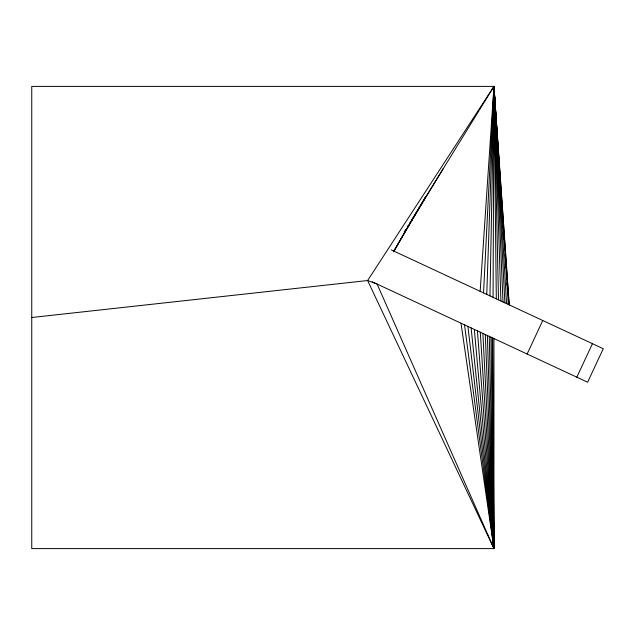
<?xml version="1.0" encoding="UTF-8"?>
<svg xmlns="http://www.w3.org/2000/svg" width="635" height="635" viewBox="0 0 635 635"><rect width="100%" height="100%" fill="white"/><g stroke="black" fill="none" stroke-linecap="round" stroke-linejoin="round"><path stroke-width="0.95" d="M493.07 297.347L493.951 86.4L31.75 86.4L31.75 548.6L493.951 548.6L493.951 338.55M489.966 295.894L493.951 86.4L367.625 280.527L31.75 317.5M486.743 294.394L493.951 86.4L411.932 219.408M483.537 292.902L493.951 86.4L509.262 304.895M480.163 291.322L493.951 86.4L509.079 304.808M527.129 354.02L542.758 320.508M576.818 377.19L592.439 343.678M393.668 251.523L425.593 196.929L393.629 251.381M393.637 251.904L407.21 227.933L443.341 168.481M404.154 232.037L405.709 229.505M407.265 226.981L408.305 225.298M409.861 222.774L410.901 221.091M391.319 249.896L603.25 348.718L587.621 382.23L372.158 281.757M460.994 323.183L493.951 548.6L367.625 280.527L377.103 284.067L493.951 548.6L492.681 337.963M464.534 324.834L493.951 548.6L492.165 337.717M467.916 326.414L493.951 548.6L490.918 337.137M471.114 327.906L493.951 548.6L489.267 336.367M474.345 329.406L493.951 548.6L487.37 335.486M477.441 330.851L493.951 548.6L485.291 334.518M493.951 92.329L493.951 86.4L496.776 128.841M496.903 130.818L498.023 147.598M498.15 149.566L498.681 157.464M498.808 159.441L499.269 166.346M499.404 168.323L499.864 175.228M500.062 178.189L500.451 184.11M500.713 188.063L501.11 193.985M501.309 196.945L501.706 202.867M501.967 206.812L502.356 212.733M502.618 216.686L502.952 221.615M503.214 225.568L503.539 230.497M503.872 235.434L504.134 239.387M504.531 245.308L504.793 249.253M505.119 254.19L505.381 258.135M505.778 264.057L506.039 268.01M506.436 273.931L506.627 276.892M507.024 282.813L507.222 285.774M507.683 292.679L507.809 294.656M508.341 302.554L508.468 304.522M496.316 298.855L493.951 86.4L508.31 304.451M498.499 299.879L493.951 86.4L495.483 111.133M495.602 113.109L496.03 120.039M496.276 123.992L496.586 128.937M496.887 133.89L497.197 138.835M497.507 143.78L497.745 147.733M498.173 154.662L498.364 157.631M498.792 164.552L498.912 166.529M480.29 332.184L493.951 548.6L482.878 333.391M500.92 301.006L493.951 86.4L506.547 303.625M494.141 92.337L493.951 86.4L494.832 102.179M494.99 105.14L495.324 111.061M495.602 115.991L495.816 119.936M502.999 301.974L493.951 86.4L504.873 302.847M493.951 86.4L494.22 92.345M494.355 95.313L494.673 102.251M494.99 109.188L495.078 111.165M494.34 98.274L494.435 101.243"/></g></svg>
